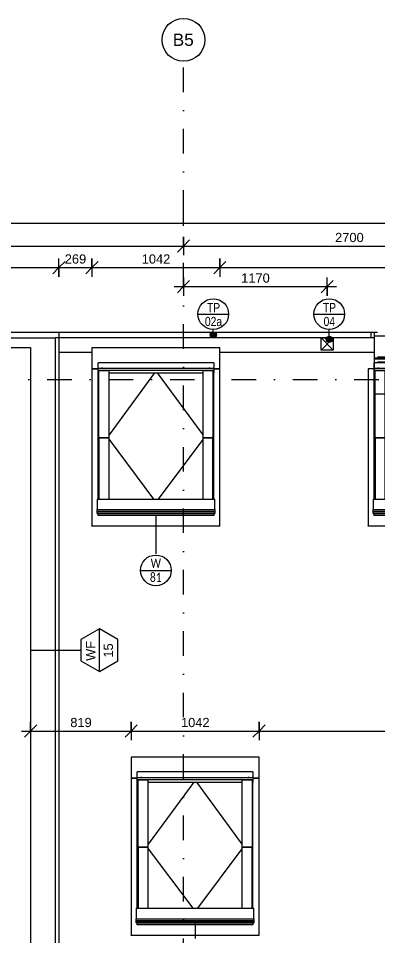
# Model space of a CAD drawing. Header units: millimetres. Extents: x -8143 to 29312, y -1655 to 58543.
# Drawn here: x 11226 to 14152, y 51074 to 58543 of the extents above; entities that cross this region are included whole.
import ezdxf

# ---------------------------------------------------------------- set-up
doc = ezdxf.new("R2010")
doc.units = ezdxf.units.MM
doc.linetypes.add('HA_DashDot_10mm-S3mm', pattern=[500, 200, -150, 0, -150])
for name, color, linetype, lineweight in [('A-____-____-DIMS', 9, 'Continuous', 5), ('A-____-____-DIMS-50', 9, 'Continuous', 5), ('A-GENM-____-IDEN', 9, 'Continuous', 9), ('A-GLAZ-____-IDEN', 9, 'Continuous', 9), ('A-GLAZ-____-OTLN', 9, 'Continuous', 5), ('A-ROOF-____-OTLN', 9, 'Continuous', 9), ('A-WALL-____-IDEN', 9, 'Continuous', 9), ('A-WALL-____-OTLN', 9, 'Continuous', 9), ('M-HVAC-DUCT-OTLN', 9, 'Continuous', 9), ('S-GRID-____-IDEN', 9, 'Continuous', 9), ('S-GRID-____-OTLN', 9, 'Continuous', 5)]:
    doc.layers.add(name, color=color, linetype=linetype, lineweight=lineweight)
doc.styles.add('Arial', font='arial.ttf', dxfattribs={"height": 100})
doc.styles.add('Arial_1', font='arial.ttf', dxfattribs={"height": 75})
doc.styles.add('Arial_4', font='arial.ttf', dxfattribs={"width": 0.8, "height": 75})
doc.styles.add('Arial_5', font='arial.ttf', dxfattribs={"height": 1.5})
doc.styles.add('Calibri', font='calibri.ttf', dxfattribs={"width": 0.8, "height": 75})
doc.dimstyles.new('Inner_Dimensions', dxfattribs={"dimscale": 304.8, "dimtxt": 76.519455, "dimasz": 0.328084, "dimexe": 0.246063, "dimexo": 0.0625, "dimgap": 0.032808, "dimtad": 1, "dimdec": 0, "dimzin": 0, "dimdsep": 46, "dimtxsty": 'Arial_1', "dimblk1": 'OBLIQUE', "dimblk2": 'OBLIQUE', "dimsah": 1, "dimcen": 0.09, "dimdle": 0.246063, "dimazin": 0, "dimtfac": 1, "dimtdec": 4, "dimtix": 1, "dimtmove": 0, "dimatfit": 3, "dimfxl": 0.246063, "dimfxlon": 1, "dimtvp": 1, "dimtolj": 1, "dimtzin": 0, "dimlwd": 9, "dimlwe": 9, "dimarcsym": 2})
doc.dimstyles.new('Inner_Dimensions_2', dxfattribs={"dimscale": 304.8, "dimtxt": 76.519455, "dimasz": 0.328084, "dimexe": 0.246063, "dimexo": 0.0625, "dimgap": 0.032808, "dimtad": 1, "dimdec": 0, "dimzin": 0, "dimdsep": 46, "dimtxsty": 'Arial_1', "dimblk1": 'OBLIQUE', "dimblk2": 'OBLIQUE', "dimsah": 1, "dimcen": 0.09, "dimdle": 0.246063, "dimazin": 0, "dimtfac": 1, "dimtdec": 4, "dimtix": 1, "dimtmove": 2, "dimatfit": 3, "dimfxl": 0.246063, "dimfxlon": 1, "dimtvp": 1, "dimtolj": 1, "dimtzin": 0, "dimlwd": 9, "dimlwe": 9, "dimarcsym": 2})

# ---------------------------------------------------------------- blocks, each defined once
blk = doc.blocks.new('Roof-Windows_VELUX_VFE - VFE size 940x1370 _PK38__31_36-V1-DPS_STŘECHA - B')
at = {"layer": 'A-GLAZ-____-OTLN'}
for p, q in [((470, 235), (-470, 235)), ((-470, -235), (-470, 235)), ((470, -235), (470, 235)), ((-470, 60), (470, 60)), ((-470, 51.5), (470, 51.5)), ((443.7, 63.1), (-443.7, 63.1)), ((-443.7, 25.9), (443.7, 25.9)), ((-470, -235), (470, -235))]:
    blk.add_line(p, q, dxfattribs=at)
blk = doc.blocks.new('Roof-Windows_VELUX_GLL_1061 - PK08-1808992-DPS_STŘECHA - B')
at = {"layer": 'A-GLAZ-____-OTLN'}
for p, q in [((12144.7, 52528.2), (12144.7, 52357.4)), ((13186.7, 52528.2), (12144.7, 52528.2)), ((13186.7, 52357.4), (13186.7, 52528.2)), ((12144.7, 52357.4), (12144.7, 51078.2)), ((12194.7, 52357.4), (12144.7, 52357.4)), ((12144.7, 52357.4), (12194.7, 52357.4)), ((13136.7, 52407.4), (12194.7, 52407.4)), ((12194.7, 52406.5), (12194.7, 52407.4)), ((12194.7, 52368.7), (12194.7, 52406.5)), ((12194.7, 52362), (12194.7, 52368.6)), ((12194.7, 52346.8), (12194.7, 52362)), ((12194.7, 52362), (13136.7, 52362)), ((12227.7, 52362), (12227.7, 52368.6)), ((13103.7, 52362), (13103.7, 52368.6)), ((13136.7, 52407.4), (13136.7, 52406.5)), ((13136.7, 52406.5), (13136.7, 52368.7)), ((13136.7, 52362), (13136.7, 52368.6)), ((13136.7, 52362), (13136.7, 52346.8)), ((13186.7, 52357.4), (13136.7, 52357.4)), ((13136.7, 52357.4), (13186.7, 52357.4)), ((13186.7, 51078.2), (13186.7, 52357.4)), ((12194.7, 52339), (12194.7, 52346.8)), ((12194.7, 52346.8), (13136.7, 52346.8)), ((12194.7, 52325.3), (12194.7, 52339)), ((12194.7, 52325.3), (12201.1, 52325.3)), ((12194.7, 51297.4), (12194.7, 52325.3)), ((12201.1, 52344.1), (12284.3, 52344.1)), ((12201.1, 51794.7), (12201.1, 52344.1)), ((12284.3, 51794.7), (12284.3, 52344.1)), ((12284.3, 52325.3), (13047.1, 52325.3)), ((12653.9, 52325.3), (12284.3, 51819.1)), ((12677.5, 52325.3), (13047.1, 51819.1)), ((13047.1, 52344.1), (13130.3, 52344.1)), ((13047.1, 52344.1), (13047.1, 51794.7)), ((13130.3, 52344.1), (13130.3, 51794.7)), ((13130.3, 52325.3), (13136.7, 52325.3)), ((13136.7, 52346.8), (13136.7, 52339)), ((13136.7, 52339), (13136.7, 52325.3)), ((13136.7, 51297.4), (13136.7, 52325.3)), ((12284.3, 51794.7), (12201.1, 51794.7)), ((12201.1, 51794.7), (12284.3, 51794.7)), ((12201.1, 51794.7), (12201.1, 51297.4)), ((12284.3, 51297.4), (12284.3, 51794.7)), ((12284.3, 51781), (12647.7, 51297.4)), ((13047.1, 51781), (12683.7, 51297.4)), ((13130.3, 51794.7), (13047.1, 51794.7)), ((13047.1, 51794.7), (13130.3, 51794.7)), ((13047.1, 51794.7), (13047.1, 51297.4)), ((13130.3, 51297.4), (13130.3, 51794.7)), ((12186.6, 51297.4), (13144.8, 51297.4)), ((12186.6, 51297.4), (12186.6, 51211.4)), ((13144.8, 51211.4), (13144.8, 51297.4)), ((12186.6, 51211.4), (13144.8, 51211.4)), ((12186.6, 51198.2), (12186.6, 51211.4)), ((12186.6, 51186.2), (12186.6, 51198.2)), ((12186.6, 51198.2), (13144.8, 51198.2)), ((12186.6, 51179.1), (12186.6, 51186.2)), ((12186.6, 51186.2), (13144.8, 51186.2)), ((12186.6, 51179.1), (13144.8, 51179.1)), ((12194.7, 51163.6), (12194.7, 51179.1)), ((13136.7, 51163.6), (12194.7, 51163.6)), ((13136.7, 51179.1), (13136.7, 51163.6)), ((13144.8, 51211.4), (13144.8, 51198.2)), ((13144.8, 51198.2), (13144.8, 51186.2)), ((13144.8, 51186.2), (13144.8, 51179.1)), ((12144.7, 51078.2), (13186.7, 51078.2)), ((12144.7, 51075.6), (12144.7, 51078.2)), ((13186.7, 51075.6), (12144.7, 51075.6)), ((13186.7, 51075.6), (13186.7, 51078.2))]:
    blk.add_line(p, q, dxfattribs=at)
blk = doc.blocks.new('Roof-Windows_VELUX_GLL_1061 - PK08-1808487-DPS_STŘECHA - B')
at = {"layer": 'A-GLAZ-____-OTLN'}
for p, q in [((16749.7, 55859.8), (16749.7, 55689.1)), ((17791.7, 55859.8), (16749.7, 55859.8)), ((17791.7, 55689.1), (17791.7, 55859.8)), ((17741.7, 55739), (16799.7, 55739)), ((16799.7, 55738.2), (16799.7, 55739)), ((16799.7, 55700.4), (16799.7, 55738.2)), ((17741.7, 55739), (17741.7, 55738.2)), ((17741.7, 55738.2), (17741.7, 55700.4)), ((16749.7, 55689.1), (16749.7, 54409.9)), ((16799.7, 55689.1), (16749.7, 55689.1)), ((16749.7, 55689.1), (16799.7, 55689.1)), ((16799.7, 55693.6), (16799.7, 55700.3)), ((16799.7, 55678.5), (16799.7, 55693.6)), ((16799.7, 55693.6), (17741.7, 55693.6)), ((16799.7, 55670.7), (16799.7, 55678.5)), ((16799.7, 55678.5), (17741.7, 55678.5)), ((16799.7, 55656.9), (16799.7, 55670.7)), ((16799.7, 55656.9), (16806.1, 55656.9)), ((16799.7, 54629.1), (16799.7, 55656.9)), ((16806.1, 55675.8), (16889.3, 55675.8)), ((16806.1, 55126.4), (16806.1, 55675.8)), ((16832.7, 55693.6), (16832.7, 55700.3)), ((16889.3, 55126.4), (16889.3, 55675.8)), ((16889.3, 55656.9), (17652.1, 55656.9)), ((17258.9, 55656.9), (16889.3, 55150.7)), ((17282.5, 55656.9), (17652.1, 55150.7)), ((17652.1, 55675.8), (17735.3, 55675.8)), ((17652.1, 55675.8), (17652.1, 55126.4)), ((17708.7, 55693.6), (17708.7, 55700.3)), ((17735.3, 55675.8), (17735.3, 55126.4)), ((17735.3, 55656.9), (17741.7, 55656.9)), ((17741.7, 55693.6), (17741.7, 55700.3)), ((17741.7, 55693.6), (17741.7, 55678.5)), ((17791.7, 55689.1), (17741.7, 55689.1)), ((17741.7, 55689.1), (17791.7, 55689.1)), ((17741.7, 55678.5), (17741.7, 55670.7)), ((17741.7, 55670.7), (17741.7, 55656.9)), ((17741.7, 54629.1), (17741.7, 55656.9)), ((17791.7, 54409.9), (17791.7, 55689.1)), ((16889.3, 55126.4), (16806.1, 55126.4)), ((16806.1, 55126.4), (16889.3, 55126.4)), ((16806.1, 55126.4), (16806.1, 54629.1)), ((16889.3, 54629.1), (16889.3, 55126.4)), ((17735.3, 55126.4), (17652.1, 55126.4)), ((17652.1, 55126.4), (17735.3, 55126.4)), ((17652.1, 55126.4), (17652.1, 54629.1)), ((17735.3, 54629.1), (17735.3, 55126.4)), ((16889.3, 55112.7), (17252.7, 54629.1)), ((17652.1, 55112.7), (17288.7, 54629.1)), ((16791.6, 54629.1), (17749.8, 54629.1)), ((16791.6, 54629.1), (16791.6, 54543.1)), ((17749.8, 54543.1), (17749.8, 54629.1)), ((16791.6, 54543.1), (17749.8, 54543.1)), ((16791.6, 54529.9), (16791.6, 54543.1)), ((16791.6, 54517.8), (16791.6, 54529.9)), ((16791.6, 54529.9), (17749.8, 54529.9)), ((17749.8, 54543.1), (17749.8, 54529.9)), ((17749.8, 54529.9), (17749.8, 54517.8)), ((16791.6, 54510.8), (16791.6, 54517.8)), ((16791.6, 54517.8), (17749.8, 54517.8)), ((16791.6, 54510.8), (17749.8, 54510.8)), ((16799.7, 54495.3), (16799.7, 54510.8)), ((17741.7, 54495.3), (16799.7, 54495.3)), ((17741.7, 54510.8), (17741.7, 54495.3)), ((17749.8, 54517.8), (17749.8, 54510.8)), ((16749.7, 54409.9), (17791.7, 54409.9)), ((16749.7, 54407.3), (16749.7, 54409.9)), ((17791.7, 54407.3), (16749.7, 54407.3)), ((17791.7, 54407.3), (17791.7, 54409.9))]:
    blk.add_line(p, q, dxfattribs=at)
blk = doc.blocks.new('Roof-Windows_VELUX_GLL_1061 - PK08-1808476-DPS_STŘECHA - B')
at = {"layer": 'A-GLAZ-____-OTLN'}
for p, q in [((216.7, 55739), (-725.3, 55739)), ((-725.3, 55738.2), (-725.3, 55739)), ((-725.3, 55700.4), (-725.3, 55738.2)), ((216.7, 55739), (216.7, 55738.2)), ((216.7, 55738.2), (216.7, 55700.4)), ((-775.3, 55689.1), (-775.3, 54409.9)), ((-725.3, 55689.1), (-775.3, 55689.1)), ((-725.3, 55693.6), (-725.3, 55700.3)), ((-725.3, 55678.5), (-725.3, 55693.6)), ((-725.3, 55693.6), (216.7, 55693.6)), ((-725.3, 55670.7), (-725.3, 55678.5)), ((-725.3, 55678.5), (216.7, 55678.5)), ((-725.3, 55656.9), (-725.3, 55670.7)), ((-725.3, 55656.9), (-718.9, 55656.9)), ((-725.3, 54629.1), (-725.3, 55656.9)), ((-718.9, 55675.8), (-635.7, 55675.8)), ((-718.9, 55126.4), (-718.9, 55675.8)), ((-692.3, 55693.6), (-692.3, 55700.3)), ((-635.7, 55126.4), (-635.7, 55675.8)), ((-635.7, 55656.9), (127.1, 55656.9)), ((-266.1, 55656.9), (-635.7, 55150.7)), ((-242.5, 55656.9), (127.1, 55150.7)), ((127.1, 55675.8), (210.3, 55675.8)), ((127.1, 55675.8), (127.1, 55126.4)), ((183.7, 55693.6), (183.7, 55700.3)), ((210.3, 55675.8), (210.3, 55126.4)), ((210.3, 55656.9), (216.7, 55656.9)), ((216.7, 55693.6), (216.7, 55700.3)), ((216.7, 55693.6), (216.7, 55678.5)), ((266.7, 55689.1), (216.7, 55689.1)), ((216.7, 55678.5), (216.7, 55670.7)), ((216.7, 55670.7), (216.7, 55656.9)), ((216.7, 54629.1), (216.7, 55656.9)), ((266.7, 54409.9), (266.7, 55689.1)), ((-635.7, 55126.4), (-718.9, 55126.4)), ((-718.9, 55126.4), (-635.7, 55126.4)), ((-718.9, 55126.4), (-718.9, 54629.1)), ((-635.7, 54629.1), (-635.7, 55126.4)), ((210.3, 55126.4), (127.1, 55126.4)), ((127.1, 55126.4), (210.3, 55126.4)), ((127.1, 55126.4), (127.1, 54629.1)), ((210.3, 54629.1), (210.3, 55126.4)), ((-635.7, 55112.7), (-272.3, 54629.1)), ((127.1, 55112.7), (-236.3, 54629.1)), ((-733.4, 54629.1), (224.8, 54629.1)), ((-733.4, 54629.1), (-733.4, 54543.1)), ((224.8, 54543.1), (224.8, 54629.1)), ((-733.4, 54543.1), (224.8, 54543.1)), ((-733.4, 54529.9), (-733.4, 54543.1)), ((-733.4, 54517.8), (-733.4, 54529.9)), ((-733.4, 54529.9), (224.8, 54529.9)), ((224.8, 54543.1), (224.8, 54529.9)), ((224.8, 54529.9), (224.8, 54517.8)), ((-733.4, 54510.8), (-733.4, 54517.8)), ((-733.4, 54517.8), (224.8, 54517.8)), ((-733.4, 54510.8), (224.8, 54510.8)), ((-725.3, 54495.3), (-725.3, 54510.8)), ((216.7, 54495.3), (-725.3, 54495.3)), ((216.7, 54510.8), (216.7, 54495.3)), ((224.8, 54517.8), (224.8, 54510.8)), ((-775.3, 54409.9), (266.7, 54409.9)), ((-775.3, 54407.3), (-775.3, 54409.9)), ((266.7, 54407.3), (-775.3, 54407.3)), ((266.7, 54407.3), (266.7, 54409.9))]:
    blk.add_line(p, q, dxfattribs=at)
blk = doc.blocks.new('Grid - Radius 3_5mm-353793-DPS_STŘECHA - B')
at = {"layer": 'S-GRID-____-IDEN'}
blk.add_circle((0, 0), 3.5, dxfattribs=at)
blk = doc.blocks.new('DIMBLOCK9-DPS_STŘECHA - B')
at = {"layer": 'A-____-____-DIMS-50', "lineweight": 9}
for p, q in [((6219.1, 56438.8), (6219.1, 56588.8)), ((6219.1, 56513.8), (6269.1, 56563.8)), ((11555.7, 56438.8), (11555.7, 56588.8)), ((11555.7, 56513.8), (11605.7, 56563.8)), ((6219.1, 56513.8), (6169.1, 56463.8)), ((6219.1, 56513.8), (11555.7, 56513.8)), ((6219.1, 56513.8), (6219.1, 56438.8)), ((11555.7, 56513.8), (11505.7, 56463.8)), ((11555.7, 56513.8), (11555.7, 56438.8))]:
    blk.add_line(p, q, dxfattribs=at)
at = {"layer": 'A-____-____-DIMS-50', "color": 0, "lineweight": 9, "insert": (8772, 56621.2), "char_height": 75, "width": 276.883, "attachment_point": 1, "line_spacing_factor": 0.941778, "style": 'Arial_1'}
blk.add_mtext('5337', dxfattribs=at)
blk = doc.blocks.new('_Oblique')
at = {"color": 0, "linetype": 'ByBlock', "lineweight": -2}
blk.add_line((-0.5, -0.5), (0.5, 0.5), dxfattribs=at)
blk = doc.blocks.new('DIMBLOCK10-DPS_STŘECHA - B')
at = {"layer": 'A-____-____-DIMS-50', "lineweight": 9}
for p, q in [((11555.7, 56438.8), (11555.7, 56588.8)), ((11555.7, 56513.8), (11605.7, 56563.8)), ((11824.7, 56588.8), (11824.7, 56438.8)), ((11824.7, 56513.8), (11824.7, 56588.8)), ((11824.7, 56513.8), (11874.7, 56563.8)), ((11555.7, 56513.8), (11505.7, 56463.8)), ((11555.7, 56513.8), (11824.7, 56513.8)), ((11555.7, 56513.8), (11555.7, 56438.8)), ((11824.7, 56513.8), (11774.7, 56463.8))]:
    blk.add_line(p, q, dxfattribs=at)
at = {"layer": 'A-____-____-DIMS-50', "color": 0, "lineweight": 9, "insert": (11603.7, 56621.2), "char_height": 75, "width": 207.662, "attachment_point": 1, "line_spacing_factor": 0.941778, "style": 'Arial_1'}
blk.add_mtext('269', dxfattribs=at)
blk = doc.blocks.new('DIMBLOCK11-DPS_STŘECHA - B')
at = {"layer": 'A-____-____-DIMS-50', "lineweight": 9}
for p, q in [((11824.7, 56588.8), (11824.7, 56438.8)), ((11824.7, 56513.8), (11824.7, 56588.8)), ((11824.7, 56513.8), (11874.7, 56563.8)), ((12866.7, 56588.8), (12866.7, 56438.8)), ((12866.7, 56513.8), (12866.7, 56588.8)), ((12866.7, 56513.8), (12916.7, 56563.8)), ((11824.7, 56513.8), (11774.7, 56463.8)), ((11824.7, 56513.8), (12866.7, 56513.8)), ((12866.7, 56513.8), (12816.7, 56463.8))]:
    blk.add_line(p, q, dxfattribs=at)
at = {"layer": 'A-____-____-DIMS-50', "color": 0, "lineweight": 9, "insert": (12230.3, 56621.2), "char_height": 75, "width": 276.883, "attachment_point": 1, "line_spacing_factor": 0.941778, "style": 'Arial_1'}
blk.add_mtext('1042', dxfattribs=at)
blk = doc.blocks.new('DIMBLOCK12-DPS_STŘECHA - B')
at = {"layer": 'A-____-____-DIMS-50', "lineweight": 9}
for p, q in [((12866.7, 56588.8), (12866.7, 56438.8)), ((12866.7, 56513.8), (12866.7, 56588.8)), ((12866.7, 56513.8), (12916.7, 56563.8)), ((16749.7, 56588.8), (16749.7, 56438.8)), ((16749.7, 56513.8), (16749.7, 56588.8)), ((16749.7, 56513.8), (16799.7, 56563.8)), ((12866.7, 56513.8), (12816.7, 56463.8)), ((12866.7, 56513.8), (16749.7, 56513.8)), ((16749.7, 56513.8), (16699.7, 56463.8))]:
    blk.add_line(p, q, dxfattribs=at)
at = {"layer": 'A-____-____-DIMS-50', "color": 0, "lineweight": 9, "insert": (14692.8, 56621.2), "char_height": 75, "width": 276.883, "attachment_point": 1, "line_spacing_factor": 0.941778, "style": 'Arial_1'}
blk.add_mtext('3883', dxfattribs=at)
blk = doc.blocks.new('DIMBLOCK19-DPS_STŘECHA - B')
at = {"layer": 'A-____-____-DIMS-50', "lineweight": 9}
for p, q in [((7170.7, 56763.8), (7170.7, 56613.8)), ((7170.7, 56688.8), (7170.7, 56763.8)), ((12570.7, 56763.8), (12570.7, 56613.8)), ((12570.7, 56688.8), (12570.7, 56763.8)), ((7170.7, 56688.8), (7120.7, 56638.8)), ((7170.7, 56688.8), (7220.7, 56738.8)), ((7170.7, 56688.8), (12570.7, 56688.8)), ((12570.7, 56688.8), (12520.7, 56638.8)), ((12570.7, 56688.8), (12620.7, 56738.8))]:
    blk.add_line(p, q, dxfattribs=at)
at = {"layer": 'A-____-____-DIMS-50', "color": 0, "lineweight": 9, "insert": (9755.3, 56796.2), "char_height": 75, "width": 276.883, "attachment_point": 1, "line_spacing_factor": 0.941778, "style": 'Arial_1'}
blk.add_mtext('5400', dxfattribs=at)
blk = doc.blocks.new('DIMBLOCK20-DPS_STŘECHA - B')
at = {"layer": 'A-____-____-DIMS-50', "lineweight": 9}
for p, q in [((12570.7, 56763.8), (12570.7, 56613.8)), ((12570.7, 56688.8), (12570.7, 56763.8)), ((15270.7, 56763.8), (15270.7, 56613.8)), ((15270.7, 56688.8), (15270.7, 56763.8)), ((12570.7, 56688.8), (12520.7, 56638.8)), ((12570.7, 56688.8), (12620.7, 56738.8)), ((12570.7, 56688.8), (15270.7, 56688.8)), ((15270.7, 56688.8), (15220.7, 56638.8)), ((15270.7, 56688.8), (15320.7, 56738.8))]:
    blk.add_line(p, q, dxfattribs=at)
at = {"layer": 'A-____-____-DIMS-50', "color": 0, "lineweight": 9, "insert": (13805.3, 56796.2), "char_height": 75, "width": 276.883, "attachment_point": 1, "line_spacing_factor": 0.941778, "style": 'Arial_1'}
blk.add_mtext('2700', dxfattribs=at)
blk = doc.blocks.new('DIMBLOCK23-DPS_STŘECHA - B')
at = {"layer": 'A-____-____-DIMS-50', "lineweight": 9}
for p, q in [((-6864.3, 56799.1), (-6864.3, 56949.1)), ((-6864.3, 56874.1), (-6814.3, 56924.1)), ((21205.7, 56799.1), (21205.7, 56949.1)), ((21205.7, 56874.1), (21255.7, 56924.1)), ((-6939.3, 56874.1), (21280.7, 56874.1)), ((-6864.3, 56874.1), (-6914.3, 56824.1)), ((-6864.3, 56874.1), (-6864.3, 56799.1)), ((21205.7, 56874.1), (21155.7, 56824.1)), ((21205.7, 56874.1), (21205.7, 56799.1))]:
    blk.add_line(p, q, dxfattribs=at)
at = {"layer": 'A-____-____-DIMS-50', "color": 0, "lineweight": 9, "insert": (6816.8, 56981.5), "char_height": 75, "width": 346.103, "attachment_point": 1, "line_spacing_factor": 0.941778, "style": 'Arial_1'}
blk.add_mtext('28070', dxfattribs=at)
blk = doc.blocks.new('HA_TAG_WD - Type Mark-1536199-DPS_STŘECHA - B')
at = {"layer": 'A-GLAZ-____-IDEN'}
blk.add_line((-2.5, 0), (2.5, 0), dxfattribs=at)
blk.add_circle((0, 0), 2.5, dxfattribs=at)
blk = doc.blocks.new('DIMBLOCK42-DPS_STŘECHA - B')
at = {"layer": 'A-____-____-DIMS-50', "lineweight": 9}
for p, q in [((11325.7, 52814.9), (11325.7, 52664.9)), ((11325.7, 52739.9), (11325.7, 52814.9)), ((12144.7, 52814.9), (12144.7, 52664.9)), ((12144.7, 52739.9), (12144.7, 52814.9)), ((11250.7, 52739.9), (12144.7, 52739.9)), ((11325.7, 52739.9), (11275.7, 52689.9)), ((11325.7, 52739.9), (11375.7, 52789.9)), ((12144.7, 52739.9), (12094.7, 52689.9)), ((12144.7, 52739.9), (12194.7, 52789.9))]:
    blk.add_line(p, q, dxfattribs=at)
at = {"layer": 'A-____-____-DIMS-50', "color": 0, "lineweight": 9, "insert": (11648.7, 52847.3), "char_height": 75, "width": 207.662, "attachment_point": 1, "line_spacing_factor": 0.941778, "style": 'Arial_1'}
blk.add_mtext('819', dxfattribs=at)
blk = doc.blocks.new('DIMBLOCK43-DPS_STŘECHA - B')
at = {"layer": 'A-____-____-DIMS-50', "lineweight": 9}
for p, q in [((12144.7, 52814.9), (12144.7, 52664.9)), ((12144.7, 52739.9), (12144.7, 52814.9)), ((13186.7, 52814.9), (13186.7, 52664.9)), ((13186.7, 52739.9), (13186.7, 52814.9)), ((12144.7, 52739.9), (12094.7, 52689.9)), ((12144.7, 52739.9), (12194.7, 52789.9)), ((12144.7, 52739.9), (13186.7, 52739.9)), ((13186.7, 52739.9), (13136.7, 52689.9)), ((13186.7, 52739.9), (13236.7, 52789.9))]:
    blk.add_line(p, q, dxfattribs=at)
at = {"layer": 'A-____-____-DIMS-50', "color": 0, "lineweight": 9, "insert": (12550.3, 52847.3), "char_height": 75, "width": 276.883, "attachment_point": 1, "line_spacing_factor": 0.941778, "style": 'Arial_1'}
blk.add_mtext('1042', dxfattribs=at)
blk = doc.blocks.new('DIMBLOCK44-DPS_STŘECHA - B')
at = {"layer": 'A-____-____-DIMS-50', "lineweight": 9}
for p, q in [((13186.7, 52814.9), (13186.7, 52664.9)), ((13186.7, 52739.9), (13186.7, 52814.9)), ((21205.7, 52814.9), (21205.7, 52664.9)), ((21205.7, 52739.9), (21205.7, 52814.9)), ((13186.7, 52739.9), (13136.7, 52689.9)), ((13186.7, 52739.9), (13236.7, 52789.9)), ((13186.7, 52739.9), (21280.7, 52739.9)), ((21205.7, 52739.9), (21155.7, 52689.9)), ((21205.7, 52739.9), (21255.7, 52789.9))]:
    blk.add_line(p, q, dxfattribs=at)
at = {"layer": 'A-____-____-DIMS-50', "color": 0, "lineweight": 9, "insert": (17080.8, 52847.3), "char_height": 75, "width": 276.883, "attachment_point": 1, "line_spacing_factor": 0.941778, "style": 'Arial_1'}
blk.add_mtext('8019', dxfattribs=at)
blk = doc.blocks.new('HA_TAG_GM_Products - Generic-588599-DPS_STŘECHA - B')
at = {"layer": 'A-GENM-____-IDEN'}
blk.add_line((-2.5, 0), (2.5, 0), dxfattribs=at)
blk.add_circle((0, 0), 2.5, dxfattribs=at)
blk = doc.blocks.new('HA_TAG_WA_Partitions - Wall Finish_Exterior-2109028-DPS_STŘECHA - B')
at = {"layer": 'A-WALL-____-IDEN'}
for p, q in [((-1.73, 3), (-3.46, 0)), ((1.73, 3), (-1.73, 3)), ((3.46, 0), (1.73, 3)), ((-3.46, 0), (3.46, 0)), ((-3.46, 0), (-1.73, -3)), ((1.73, -3), (3.46, 0)), ((-1.73, -3), (1.73, -3))]:
    blk.add_line(p, q, dxfattribs=at)
at = {"layer": 'A-WALL-____-IDEN', "lineweight": 5, "insert": (-1.76, 2.18), "char_height": 1.5, "width": 4.1688, "attachment_point": 1, "style": 'Arial_5'}
blk.add_mtext('WF', dxfattribs=at)
blk = doc.blocks.new('DIMBLOCK73-DPS_STŘECHA - B')
at = {"layer": 'A-____-____-DIMS-50', "lineweight": 9}
for p, q in [((12570.7, 56433.7), (12570.7, 56283.7)), ((12570.7, 56358.7), (12570.7, 56433.7)), ((12570.7, 56358.7), (12620.7, 56408.7)), ((13740.7, 56283.7), (13740.7, 56433.7)), ((13740.7, 56358.7), (13790.7, 56408.7)), ((12495.7, 56358.7), (13815.7, 56358.7)), ((12570.7, 56358.7), (12520.7, 56308.7)), ((13740.7, 56358.7), (13690.7, 56308.7)), ((13740.7, 56358.7), (13740.7, 56283.7))]:
    blk.add_line(p, q, dxfattribs=at)
at = {"layer": 'A-____-____-DIMS-50', "color": 0, "lineweight": 9, "insert": (13040.3, 56466), "char_height": 75, "width": 276.883, "attachment_point": 1, "line_spacing_factor": 0.941778, "style": 'Arial_1'}
blk.add_mtext('1170', dxfattribs=at)

msp = doc.modelspace()

# ---------------------------------------------------------------- hatches: boundary and pattern name
at = {"layer": 'A-GENM-____-IDEN'}
h = msp.add_hatch(color=256, dxfattribs=at)
edge = h.paths.add_edge_path()
edge.add_arc((12813.3, 55966.1), 25, 0, 360)
h = msp.add_hatch(color=256, dxfattribs=at)
edge = h.paths.add_edge_path()
edge.add_arc((13757.3, 55930.4), 25, 0, 360)

# ---------------------------------------------------------------- linework, layer by layer
for p, q in [((12813.3, 55966.1), (12813.3, 56010)), ((13757.3, 55930.4), (13757.3, 56010))]:
    msp.add_line(p, q, dxfattribs=at)
for centre in [(12813.3, 55966.1), (13757.3, 55930.4)]:
    msp.add_circle(centre, 25, dxfattribs=at)
at = {"layer": 'A-GLAZ-____-IDEN'}
for p, q in [((12345.7, 54495.6), (12345.7, 54184.4)), ((12665.7, 51188.6), (12665.7, 51050.6))]:
    msp.add_line(p, q, dxfattribs=at)
at = {"layer": 'A-ROOF-____-OTLN'}
for p, q in [((14095.7, 55987.7), (14152, 55987.7)), ((14124.7, 55942.7), (14095.7, 55942.7)), ((14124.7, 55987.7), (14124.7, 55822.7)), ((11824.7, 55822.7), (11555.7, 55822.7)), ((14124.7, 55822.7), (12866.7, 55822.7))]:
    msp.add_line(p, q, dxfattribs=at)
at = {"layer": 'A-WALL-____-IDEN'}
msp.add_line((11324.8, 53399.1), (11735.6, 53399.1), dxfattribs=at)
at = {"layer": 'A-WALL-____-OTLN'}
for p, q in [((245.7, 55987.7), (14095.7, 55987.7)), ((6249.1, 55942.7), (11525.7, 55942.7)), ((14095.7, 55942.7), (11525.7, 55942.7)), ((11525.7, 55942.7), (11525.7, 50677.7)), ((11555.7, 55987.7), (11555.7, 50677.7)), ((14095.7, 55987.7), (14095.7, 55942.7)), ((6449.1, 55862.7), (11325.7, 55862.7)), ((11325.7, 55862.7), (11325.7, 50677.7))]:
    msp.add_line(p, q, dxfattribs=at)
at = {"layer": 'M-HVAC-DUCT-OTLN', "lineweight": 5}
for p, q in [((13790.7, 55840.5), (13690.7, 55940.5)), ((13790.7, 55940.5), (13690.7, 55840.5)), ((13690.7, 55940.5), (13790.7, 55940.5)), ((13690.7, 55840.5), (13690.7, 55940.5)), ((13790.7, 55940.5), (13790.7, 55840.5)), ((13790.7, 55840.5), (13690.7, 55840.5))]:
    msp.add_line(p, q, dxfattribs=at)
at = {"layer": 'S-GRID-____-OTLN', "linetype": 'HA_DashDot_10mm-S3mm', "lineweight": 9}
for p, q in [((12570.7, 56942.9), (12570.7, 58192.9)), ((12570.7, 40349.9), (12570.7, 56942.9)), ((-6542.6, 55602.7), (20944.4, 55602.7))]:
    msp.add_line(p, q, dxfattribs=at)

# ---------------------------------------------------------------- block references
at = {"layer": 'A-GENM-____-IDEN', "xscale": 49.99999999999998, "yscale": 49.99999999999998, "zscale": 49.99999999999998}
for p in [(12813.3, 56135), (13757.3, 56135)]:
    msp.add_blockref('HA_TAG_GM_Products - Generic-588599-DPS_STŘECHA - B', p, dxfattribs=at)
at = {"layer": 'A-GLAZ-____-IDEN', "xscale": 49.99999999999998, "yscale": 49.99999999999998, "zscale": 49.99999999999998}
msp.add_blockref('HA_TAG_WD - Type Mark-1536199-DPS_STŘECHA - B', (12345.7, 54048.4), dxfattribs=at)
at = {"layer": 'A-GLAZ-____-OTLN'}
for name, p in [('Roof-Windows_VELUX_VFE - VFE size 940x1370 _PK38__31_36-V1-DPS_STŘECHA - B', (14595.7, 55720.2)), ('Roof-Windows_VELUX_GLL_1061 - PK08-1808487-DPS_STŘECHA - B', (-4925, 0)), ('Roof-Windows_VELUX_GLL_1061 - PK08-1808476-DPS_STŘECHA - B', (14850, 0)), ('Roof-Windows_VELUX_GLL_1061 - PK08-1808992-DPS_STŘECHA - B', (0, 0))]:
    msp.add_blockref(name, p, dxfattribs=at)
at = {"layer": 'A-WALL-____-IDEN', "lineweight": 5, "xscale": 49.99999999999998, "yscale": 49.99999999999998, "zscale": 49.99999999999998, "rotation": 89.99999999999991}
msp.add_blockref('HA_TAG_WA_Partitions - Wall Finish_Exterior-2109028-DPS_STŘECHA - B', (11885.6, 53399.1), dxfattribs=at)
at = {"layer": 'S-GRID-____-IDEN', "xscale": 49.99999999999998, "yscale": 49.99999999999998, "zscale": 49.99999999999998}
msp.add_blockref('Grid - Radius 3_5mm-353793-DPS_STŘECHA - B', (12570.7, 58367.9), dxfattribs=at)

# ---------------------------------------------------------------- texts
at = {"layer": 'A-GENM-____-IDEN', "lineweight": 5, "char_height": 75, "attachment_point": 1, "style": 'Arial_4'}
for s, insert, width in [('TP', (12762.3, 56225.1), 128.27), ('TP', (13706.3, 56225.1), 128.27), ('02a', (12745.1, 56112.4), 169.958), ('04', (13711.5, 56112.4), 115.443)]:
    msp.add_mtext(s, dxfattribs=dict(at, insert=insert, width=width))
at = {"layer": 'A-GLAZ-____-IDEN', "lineweight": 5, "char_height": 75, "attachment_point": 1, "style": 'Calibri'}
for s, insert, width in [('W', (12303.9, 54143.6), 105.823), ('81', (12297.3, 54029.4), 121.856)]:
    msp.add_mtext(s, dxfattribs=dict(at, insert=insert, width=width))
at = {"layer": 'A-WALL-____-IDEN', "lineweight": 5, "insert": (11921.2, 53337.6), "char_height": 75, "width": 144.304, "attachment_point": 1, "rotation": 90, "style": 'Arial_1'}
msp.add_mtext('15', dxfattribs=at)
at = {"layer": 'S-GRID-____-IDEN', "lineweight": 5, "insert": (12483.3, 58418.6), "char_height": 100, "width": 212.447, "attachment_point": 1, "style": 'Arial'}
msp.add_mtext('B5', dxfattribs=at)

# ---------------------------------------------------------------- dimensions: what is measured, and where the dimension line sits
at = {"layer": 'A-____-____-DIMS', "lineweight": 9}
dim = msp.add_linear_dim(base=(21205.7, 56874.1), p1=(-6864.3, 56799.1), p2=(21205.7, 56799.1), dimstyle='Inner_Dimensions_2', override={"dimpost": '<>', "dimfxl": 28070}, dxfattribs=at)
dim.commit()
dim.dimension.update_dxf_attribs({"geometry": 'DIMBLOCK23-DPS_STŘECHA - B', "text_midpoint": (6989.9, 56931.5), "dimtype": 160})
for base, p1, p2, override, picture, middle in [((12570.7, 56688.8), (7170.7, 56763.8), (12570.7, 56763.8), {"dimpost": '<>', "dimfxl": 5400}, 'DIMBLOCK19-DPS_STŘECHA - B', (9870.7, 56737.1)), ((15270.7, 56688.8), (12570.7, 56763.8), (15270.7, 56763.8), {"dimpost": '<>', "dimfxl": 2700}, 'DIMBLOCK20-DPS_STŘECHA - B', (13920.7, 56737.1)), ((11555.7, 56513.8), (6219.1, 56438.8), (11555.7, 56438.8), {"dimpost": '<>', "dimfxl": 5336.610067}, 'DIMBLOCK9-DPS_STŘECHA - B', (8887.4, 56562.1)), ((11824.7, 56513.8), (11555.7, 56438.8), (11824.7, 56588.8), {"dimpost": '<>', "dimfxl": 307.995132}, 'DIMBLOCK10-DPS_STŘECHA - B', (11690.2, 56562.1)), ((12866.7, 56513.8), (11824.7, 56588.8), (12866.7, 56588.8), {"dimpost": '<>', "dimfxl": 1042}, 'DIMBLOCK11-DPS_STŘECHA - B', (12345.7, 56562.1)), ((16749.7, 56513.8), (12866.7, 56588.8), (16749.7, 56588.8), {"dimpost": '<>', "dimfxl": 3883}, 'DIMBLOCK12-DPS_STŘECHA - B', (14808.2, 56562.1)), ((13740.7, 56358.7), (12570.7, 56433.7), (13740.7, 56283.7), {"dimpost": '<>', "dimfxl": 1179.576195}, 'DIMBLOCK73-DPS_STŘECHA - B', (13155.7, 56407)), ((12144.7, 52739.9), (11325.7, 52814.9), (12144.7, 52814.9), {"dimpost": '<>', "dimfxl": 819.000002}, 'DIMBLOCK42-DPS_STŘECHA - B', (11735.2, 52788.2)), ((13186.7, 52739.9), (12144.7, 52814.9), (13186.7, 52814.9), {"dimpost": '<>', "dimfxl": 1042}, 'DIMBLOCK43-DPS_STŘECHA - B', (12665.7, 52788.2)), ((21205.7, 52739.9), (13186.7, 52814.9), (21205.7, 52814.9), {"dimpost": '<>', "dimfxl": 8018.999998}, 'DIMBLOCK44-DPS_STŘECHA - B', (17196.2, 52788.2))]:
    dim = msp.add_linear_dim(base=base, p1=p1, p2=p2, dimstyle='Inner_Dimensions', override=override, dxfattribs=at)
    dim.commit()
    dim.dimension.update_dxf_attribs({"geometry": picture, "text_midpoint": middle})

doc.saveas('drawing.dxf')
